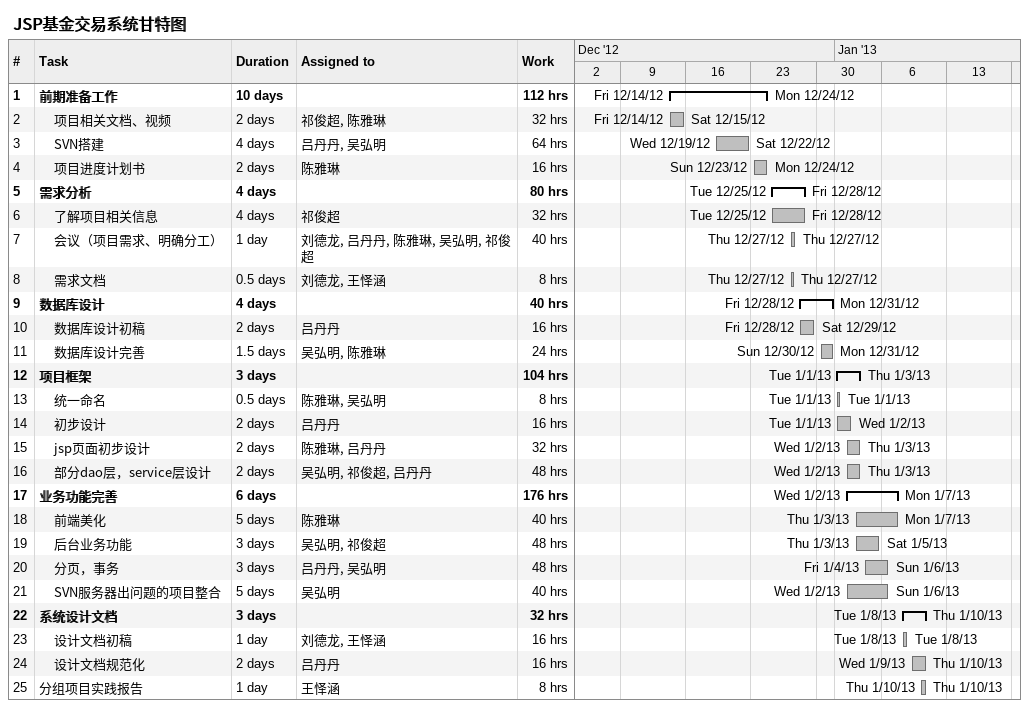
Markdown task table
JSP基金交易系统甘特图

| ID | Level | Task | Duration | Start | Finish | Resources | Work (h) |
|---|---|---|---|---|---|---|---|
| 1 | 1 | **前期准备工作** | 10d | 2012-12-14 | 2012-12-24 |  | 112 |
| 2 | 2 | 项目相关文档、视频 | 2d | 2012-12-14 | 2012-12-15 | 祁俊超, 陈雅琳 | 32 |
| 3 | 2 | SVN搭建 | 4d | 2012-12-19 | 2012-12-22 | 吕丹丹, 吴弘明 | 64 |
| 4 | 2 | 项目进度计划书 | 2d | 2012-12-23 | 2012-12-24 | 陈雅琳 | 16 |
| 5 | 1 | **需求分析** | 4d | 2012-12-25 | 2012-12-28 |  | 80 |
| 6 | 2 | 了解项目相关信息 | 4d | 2012-12-25 | 2012-12-28 | 祁俊超 | 32 |
| 7 | 2 | 会议（项目需求、明确分工） | 1d | 2012-12-27 | 2012-12-27 | 刘德龙, 吕丹丹, 陈雅琳, 吴弘明, 祁俊超 | 40 |
| 8 | 2 | 需求文档 | 0.5d | 2012-12-27 | 2012-12-27 | 刘德龙, 王怿涵 | 8 |
| 9 | 1 | **数据库设计** | 4d | 2012-12-28 | 2012-12-31 |  | 40 |
| 10 | 2 | 数据库设计初稿 | 2d | 2012-12-28 | 2012-12-29 | 吕丹丹 | 16 |
| 11 | 2 | 数据库设计完善 | 1.5d | 2012-12-30 | 2012-12-31 | 吴弘明, 陈雅琳 | 24 |
| 12 | 1 | **项目框架** | 3d | 2013-01-01 | 2013-01-03 |  | 104 |
| 13 | 2 | 统一命名 | 0.5d | 2013-01-01 | 2013-01-01 | 陈雅琳, 吴弘明 | 8 |
| 14 | 2 | 初步设计 | 2d | 2013-01-01 | 2013-01-02 | 吕丹丹 | 16 |
| 15 | 2 | jsp页面初步设计 | 2d | 2013-01-02 | 2013-01-03 | 陈雅琳, 吕丹丹 | 32 |
| 16 | 2 | 部分dao层，service层设计 | 2d | 2013-01-02 | 2013-01-03 | 吴弘明, 祁俊超, 吕丹丹 | 48 |
| 17 | 1 | **业务功能完善** | 6d | 2013-01-02 | 2013-01-07 |  | 176 |
| 18 | 2 | 前端美化 | 5d | 2013-01-03 | 2013-01-07 | 陈雅琳 | 40 |
| 19 | 2 | 后台业务功能 | 3d | 2013-01-03 | 2013-01-05 | 吴弘明, 祁俊超 | 48 |
| 20 | 2 | 分页，事务 | 3d | 2013-01-04 | 2013-01-06 | 吕丹丹, 吴弘明 | 48 |
| 21 | 2 | SVN服务器出问题的项目整合 | 5d | 2013-01-02 | 2013-01-06 | 吴弘明 | 40 |
| 22 | 1 | **系统设计文档** | 3d | 2013-01-08 | 2013-01-10 |  | 32 |
| 23 | 2 | 设计文档初稿 | 1d | 2013-01-08 | 2013-01-08 | 刘德龙, 王怿涵 | 16 |
| 24 | 2 | 设计文档规范化 | 2d | 2013-01-09 | 2013-01-10 | 吕丹丹 | 16 |
| 25 | 1 | 分组项目实践报告 | 1d | 2013-01-10 | 2013-01-10 | 王怿涵 | 8 |
